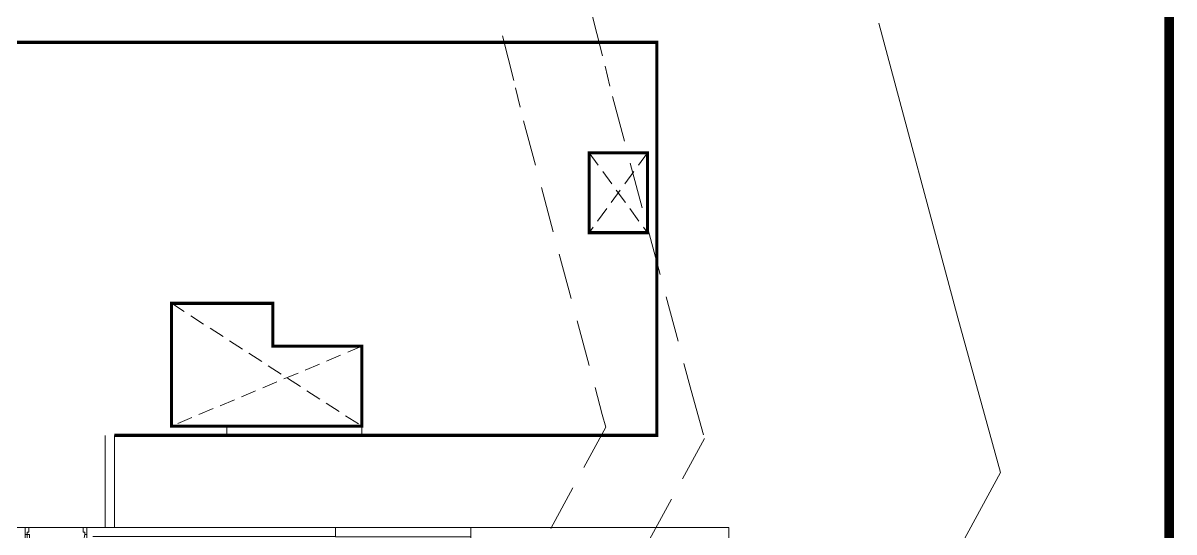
# Model space of a CAD drawing. Header units: inches. Extents: x 27644242 to 29761523, y -859349 to 216979.
# Drawn here: x 29221717 to 29240453, y -556116 to -547829 of the extents above; entities that cross this region are included whole.
import ezdxf

# ---------------------------------------------------------------- set-up
doc = ezdxf.new("R2010")
doc.units = ezdxf.units.IN
doc.header["$MEASUREMENT"] = 0
for name, pattern in [('01-Xref Col Podium Lvl-1$0$HIDDEN', [0.375, 0.25, -0.125]), ('DASHED2', [0.375, 0.25, -0.125]), ('HIDDEN', [0.375, 0.25, -0.125])]:
    doc.linetypes.add(name, pattern=pattern)
doc.layers.get('Defpoints').update_dxf_attribs({"color": 8})
for name, color, linetype, lineweight in [('AHC-A-DUCT', 14, 'HIDDEN', 5), ('DOORS', 1, 'Continuous', 9), ('ELEVATION', 40, 'Continuous', 13), ('RVA Site Boundary', 17, 'Continuous', 15), ('WALL', 7, 'Continuous', 20)]:
    doc.layers.add(name, color=color, linetype=linetype, lineweight=lineweight)

# ---------------------------------------------------------------- blocks, each defined once
blk = doc.blocks.new('A$C6E20521E-flatten-1')
at = {"layer": 'DOORS', "color": 251}
for p, q in [((30, 115), (30, 1054)), ((70, 1054), (30, 1054)), ((70, 115), (70, 1054)), ((30, 115), (0, 115)), ((0, 0), (0, 115)), ((0, 0), (1000, 0)), ((30, 75), (30, 115)), ((30, 115), (70, 115)), ((60, 75), (30, 75)), ((60, 15), (60, 75)), ((940, 15), (940, 75)), ((940, 75), (970, 75)), ((970, 75), (970, 115)), ((970, 115), (1000, 115)), ((1000, 0), (1000, 115)), ((45, 0), (0, 0)), ((955, 0), (1000, 0))]:
    blk.add_line(p, q, dxfattribs=at)
for points in [[(970, 115), (902, 465), (709, 765), (417, 972), (70, 1054)], [(45, 0), (52, 2), (58, 7), (60, 15)], [(940, 15), (944, 4), (955, 0)]]:
    blk.add_lwpolyline(points, dxfattribs=at)
blk = doc.blocks.new('SALE 5')
at = {"layer": 'WALL', "ltscale": 500}
for p, q in [((-4563, 7051, 0), (-4413, 7051, 0)), ((-3413, 7051, 0), (-3413, 6901, 0)), ((-3413, 7051, 0), (-3413, 6301, 0)), ((-413, 7051, 0), (-263, 7051, 0)), ((2837, 7051, 0), (7037, 7051, 0))]:
    blk.add_line(p, q, dxfattribs=at)
at = {"layer": 'WALL'}
blk.add_line((-4413, -1749, 0), (-4413, 7051, 0), dxfattribs=at)
at = {"layer": 'WALL', "transparency": 33554687}
for p, q in [((2837, 5601, 0), (2837, 7051, 0)), ((7037, 6601, 0), (7037, 7051, 0))]:
    blk.add_line(p, q, dxfattribs=at)
at = {"layer": 'WALL', "ltscale": 500, "elevation": 0}
blk.add_lwpolyline([(-3313, 6901), (637, 6901), (637, 7051), (-3413, 7051)], dxfattribs=at)
at = {"layer": 'WALL', "ltscale": 500, "xscale": -1, "rotation": 180}
blk.add_blockref('A$C6E20521E-flatten-1', (-4413, 7051, 0), dxfattribs=at)

msp = doc.modelspace()

# ---------------------------------------------------------------- linework, layer by layer
at = {"layer": 'AHC-A-DUCT', "linetype": 'DASHED2', "ltscale": 1000}
for p, q in [((29231882.7, -549942.7), (29230932.7, -551242.7)), ((29230932.7, -549942.7), (29231882.7, -551242.7)), ((29224132.7, -552392.7), (29227232.7, -554392.7)), ((29227232.7, -553092.7), (29224132.7, -554392.7))]:
    msp.add_line(p, q, dxfattribs=at)
at = {"layer": 'ELEVATION', "ltscale": 500, "const_width": 50}
for points in [[(29160956.2, -554542.7), (29146288.4, -554542.7), (29146288.4, -548142.7), (29216557.7, -548142.6), (29216557.7, -549317.9), (29219832.7, -549317.9), (29219832.7, -548142.9), (29232032.7, -548142.9), (29232032.8, -554542.9), (29223205, -554542.9)], [(29224132.7, -552392.7), (29225782.7, -552392.7), (29225782.7, -553092.7), (29227232.7, -553092.7), (29227232.7, -554392.7), (29224132.7, -554392.7), (29224132.7, -552392.7)]]:
    msp.add_lwpolyline(points, dxfattribs=at)
msp.add_lwpolyline([(29230932.7, -549942.7), (29231882.7, -549942.7), (29231882.7, -551242.7), (29230932.7, -551242.7)], close=True, dxfattribs=at)
at = {"layer": 'RVA Site Boundary', "color": 252, "linetype": '01-Xref Col Podium Lvl-1$0$HIDDEN', "ltscale": 3000}
for points in [[(29185196.5, -542078.8), (29209447.7, -542097.7), (29229586, -542181.9), (29231192.3, -548530.1), (29231268.9, -548856.7)], [(29185195.6, -543578.8), (29209444, -543597.7), (29228417, -543677), (29229734.9, -548885.5), (29229808.6, -549199.5)]]:
    msp.add_lwpolyline(points, dxfattribs=at)
at = {"layer": 'RVA Site Boundary', "ltscale": 500}
msp.add_lwpolyline([(29235650, -547828.6), (29236936.3, -552631.2), (29237628.5, -555145.8), (29236288.6, -557616.4), (29238159.8, -559375.8), (29238390, -566536.3), (29235896.3, -571794.3), (29235702.8, -571778.4), (29232949.1, -571470.4), (29232600.4, -571440.1), (29225439.6, -570818.2), (29222398.6, -570429.5), (29222032.4, -570345.6), (29222002.6, -570397.7), (29221552.1, -570164.4), (29220755.1, -569537.6), (29219891.9, -568934.2), (29219779.1, -568347.4), (29219641.8, -568322), (29219282.4, -568255.6), (29211264.3, -566309.2), (29206650.9, -567788.7), (29204804, -568271.1)], dxfattribs=at)
at = {"layer": 'WALL', "ltscale": 500}
for points in [[(29225032.7, -554542.7), (29227232.7, -554542.7), (29227232.7, -554392.7), (29225032.7, -554392.7)], [(29226805, -556192.7), (29229005, -556192.7), (29229005, -556042.7), (29226805, -556042.7)]]:
    msp.add_lwpolyline(points, close=True, dxfattribs=at)

# ---------------------------------------------------------------- next in the draw order: block references
at = {"layer": 'AHC-A-DUCT', "linetype": 'DASHED2', "ltscale": 1000}
msp.add_blockref('SALE 5', (29226167.6, -563093.3, 0), dxfattribs=at)

# ---------------------------------------------------------------- next in the draw order: linework, layer by layer
at = {"layer": 'Defpoints', "linetype": 'Continuous', "const_width": 154.4}
msp.add_lwpolyline([(29240375.3, -530988.9), (29240375.3, -605238.9), (29131788.6, -605238.9), (29131788.6, -530988.9)], close=True, dxfattribs=at)
at = {"layer": 'RVA Site Boundary', "color": 252, "linetype": '01-Xref Col Podium Lvl-1$0$HIDDEN', "ltscale": 3000}
for points in [[(29231312, -549025.5), (29232593.5, -553810.5), (29232809, -554593.2), (29230679.7, -558519.2), (29233721.9, -561379.8), (29233857.3, -565592.2), (29233201.3, -566975.4), (29232989.8, -566957), (29225919.7, -566343), (29223927.3, -566088.3), (29223618.3, -564480.6), (29220459.5, -563897), (29220222.7, -563853.2), (29211095.5, -561637.6), (29205394.3, -563466), (29204079.9, -563809.2), (29198121.3, -563642.6), (29192206.9, -563837.4), (29191488.7, -563902.8), (29184187.3, -564319.7)], [(29229864.4, -549418.7), (29231145.9, -554203.6), (29231202.5, -554409), (29228810, -558820.2), (29232242.6, -562047.8), (29232346.4, -565277.5), (29232292.7, -565390.8), (29226079.8, -564851.2), (29225195.2, -564738.2), (29224898, -563191.7), (29220732.1, -562421.9), (29220536.2, -562385.7), (29211039.3, -560080.4), (29204975.4, -562025.1), (29203907.9, -562303.8), (29198117.6, -562141.9), (29192114.1, -562339.6), (29191377.9, -562406.7), (29184076.5, -562823.6)]]:
    msp.add_lwpolyline(points, dxfattribs=at)
at = {"layer": 'WALL', "ltscale": 500}
for p, q in [((29223055, -554542.7), (29223055, -556042.7)), ((29223205, -554542.7), (29223205, -556042.7))]:
    msp.add_line(p, q, dxfattribs=at)
msp.add_lwpolyline([(29221755, -556042.7), (29221605, -556042.7), (29221605, -564842.7), (29221755, -564842.7)], close=True, dxfattribs=at)

doc.saveas('drawing.dxf')
